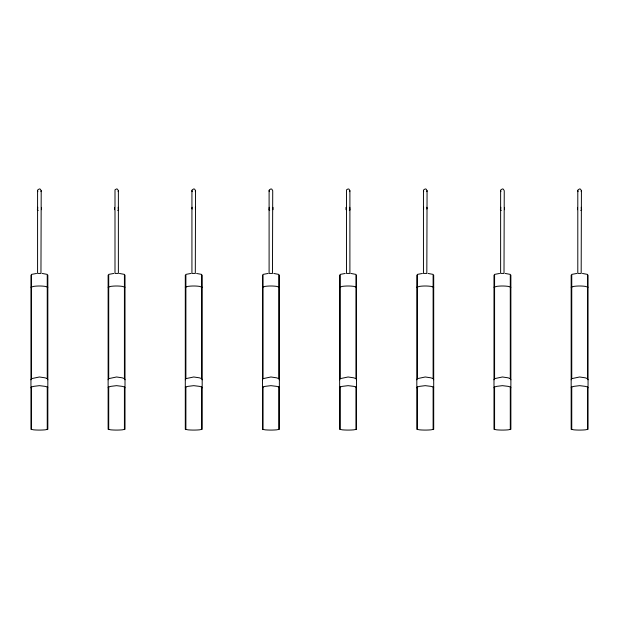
<?xml version="1.0" encoding="UTF-8"?>
<svg xmlns="http://www.w3.org/2000/svg" width="619" height="619" viewBox="0 0 619 619"><rect width="100%" height="100%" fill="white"/><g stroke="black" fill="none" stroke-linecap="round" stroke-linejoin="round"><path stroke-width="0.93" d="M37.581 190.729L37.821 189.824L39.392 188.919L40.297 189.159L41.202 190.729L40.955 273.436L37.581 273.412L37.581 190.729L37.821 191.642M40.955 191.642L41.202 190.729M118.128 191.642L118.376 190.729L117.471 189.159L116.565 188.919L114.995 189.824L114.995 273.436L118.376 273.412L118.376 190.729M191.929 190.729L192.176 189.824L193.739 188.919L194.645 189.159L195.55 190.729L195.302 273.436L191.929 273.412L191.929 190.729L192.176 191.642M195.302 191.642L195.55 190.729M269.103 190.729L269.35 189.824L270.913 188.919L271.818 189.159L272.724 190.729L272.476 273.436L269.103 273.412L269.103 190.729L269.35 191.642M349.65 191.642L349.897 190.729L348.992 189.159L348.087 188.919L346.524 189.824L346.524 273.436L349.897 273.412L349.897 190.729M423.45 190.729L423.698 189.824L425.261 188.919L426.166 189.159L427.071 190.729L426.824 273.436L423.45 273.412L423.45 190.729L423.698 191.642M426.824 191.642L427.071 190.729M500.624 190.729L500.872 189.824L502.435 188.919L503.34 189.159L504.245 190.729L504.005 273.436L500.624 273.412L500.624 190.729L500.872 191.642M577.798 190.729L578.045 189.824L579.608 188.919L580.514 189.159L581.419 190.729L581.179 273.436L577.798 273.412L577.798 190.729L578.045 191.642M581.179 191.642L581.419 190.729M41.481 209.702L41.481 207.373M114.476 207.373L114.476 209.702M273.002 209.702L273.002 207.373M345.998 207.373L345.998 209.702M504.524 209.702L504.524 207.373M577.519 207.373L577.519 209.702M30.95 379.803L31.538 378.642L31.538 274.387L36.544 273.459M108.124 379.803L108.712 378.642L108.712 274.387L113.718 273.459M185.298 379.803L185.886 378.642L185.886 274.387L190.892 273.459M262.471 379.803L263.06 378.642L263.06 274.387L268.066 273.459M339.645 379.803L340.233 378.642L340.233 274.387L345.24 273.459M416.819 379.803L417.407 378.642L417.407 274.387L422.413 273.459M493.993 379.803L494.581 378.642L494.581 274.387L499.587 273.459M571.167 379.803L571.755 378.642L571.755 274.387L576.761 273.459M30.95 387.796L31.538 386.952L33.72 386.349L39.392 385.66L45.063 386.349L47.245 386.952L47.833 387.796M108.124 387.796L108.712 386.952L110.894 386.349L116.565 385.66L122.237 386.349L124.419 386.952L125.007 387.796M185.298 387.796L185.886 386.952L188.068 386.349L193.739 385.66L199.411 386.349L201.593 386.952L202.181 387.796M262.471 387.796L263.06 386.952L265.242 386.349L270.913 385.66L276.585 386.349L278.767 386.952L279.355 387.796M339.645 387.796L340.233 386.952L342.415 386.349L348.087 385.66L353.759 386.349L355.94 386.952L356.529 387.796M416.819 387.796L417.407 386.952L419.589 386.349L425.261 385.66L430.932 386.349L433.114 386.952L433.702 387.796M493.993 387.796L494.581 386.952L496.763 386.349L502.435 385.66L508.106 386.349L510.288 386.952L510.876 387.796M571.167 387.796L571.755 386.952L573.937 386.349L579.608 385.66L585.28 386.349L587.462 386.952L588.05 387.796M117.772 210.553L118.655 209.702M349.294 210.553L350.176 209.702M580.815 210.553L581.698 209.702M30.95 287.216L33.72 286.357A29.178 19.011 0 0 1 45.063 286.357L47.833 287.216M108.124 287.216L110.894 286.357A29.178 19.011 0 0 1 122.237 286.357L125.007 287.216M185.298 287.216L188.068 286.357A29.178 19.011 0 0 1 199.411 286.357L202.181 287.216M262.471 287.216L265.242 286.357A29.178 19.011 0 0 1 276.585 286.357L279.355 287.216M339.645 287.216L342.415 286.357A29.178 19.011 0 0 1 353.759 286.357L356.529 287.216M416.819 287.216L419.589 286.357A29.178 19.011 0 0 1 430.932 286.357L433.702 287.216M493.993 287.216L496.763 286.357A29.178 19.011 0 0 1 508.106 286.357L510.876 287.216M571.167 287.216L573.937 286.357A29.178 19.011 0 0 1 585.28 286.357L588.05 287.216M30.95 275.13L30.95 429.307L33.72 429.849A26.331 9.873 0 0 0 45.063 429.849L47.833 429.307L47.833 275.13M108.124 275.13L108.124 429.307L110.894 429.849A26.331 9.873 0 0 0 122.237 429.849L125.007 429.307L125.007 275.13M185.298 275.13L185.298 429.307L188.068 429.849A26.331 9.873 0 0 0 199.411 429.849L202.181 429.307L202.181 275.13M262.471 275.13L262.471 429.307L265.242 429.849A26.331 9.873 0 0 0 276.585 429.849L279.355 429.307L279.355 275.13M339.645 275.13L339.645 429.307L342.415 429.849A26.331 9.873 0 0 0 353.759 429.849L356.529 429.307L356.529 275.13M416.819 275.13L416.819 429.307L419.589 429.849A26.331 9.873 0 0 0 430.932 429.849L433.702 429.307L433.702 275.13M493.993 275.13L493.993 429.307L496.763 429.849A26.331 9.873 0 0 0 508.106 429.849L510.876 429.307L510.876 275.13M571.167 275.13L571.167 429.307L573.937 429.849A26.331 9.873 0 0 0 585.28 429.849L588.05 429.307L588.05 275.13M31.538 378.642L39.392 376.979L45.063 377.822L47.245 378.642L47.833 379.803M108.712 378.642L116.565 376.979L122.237 377.822L124.419 378.642L125.007 379.803M185.886 378.642L193.739 376.979L199.411 377.822L201.593 378.642L202.181 379.803M263.06 378.642L270.913 376.979L276.585 377.822L278.767 378.642L279.355 379.803M340.233 378.642L348.087 376.979L353.759 377.822L355.94 378.642L356.529 379.803M417.407 378.642L425.261 376.979L430.932 377.822L433.114 378.642L433.702 379.803M494.581 378.642L502.435 376.979L508.106 377.822L510.288 378.642L510.876 379.803M571.755 378.642L579.608 376.979L585.28 377.822L587.462 378.642L588.05 379.803M582.456 273.459L587.462 274.387L587.462 378.642M505.282 273.459L510.288 274.387L510.288 378.642M428.108 273.459L433.114 274.387L433.114 378.642M350.934 273.459L355.94 274.387L355.94 378.642M273.76 273.459L278.767 274.387L278.767 378.642M196.587 273.459L201.593 274.387L201.593 378.642M119.413 273.459L124.419 274.387L124.419 378.642M42.239 273.459L47.245 274.387L47.245 378.642M500.345 209.702L501.228 210.553M268.824 209.702L269.706 210.553M37.302 209.702L38.185 210.553M587.462 386.952L587.462 429.625M571.755 386.952L571.755 429.625M510.288 386.952L510.288 429.625M494.581 386.952L494.581 429.625M433.114 386.952L433.114 429.625M417.407 386.952L417.407 429.625M355.94 386.952L355.94 429.625M340.233 386.952L340.233 429.625M278.767 386.952L278.767 429.625M263.06 386.952L263.06 429.625M201.593 386.952L201.593 429.625M185.886 386.952L185.886 429.625M124.419 386.952L124.419 429.625M108.712 386.952L108.712 429.625M47.245 386.952L47.245 429.625M31.538 386.952L31.538 429.625M37.821 209.013A1.811 1.741 0 0 1 37.821 207.272M581.179 207.272A1.811 1.741 0 0 1 581.179 209.013M500.872 209.013A1.811 1.741 0 0 1 500.872 207.272M269.35 209.013A1.811 1.741 0 0 1 269.35 207.272M195.302 207.272A1.811 1.741 0 0 1 195.302 209.013M192.176 209.013A1.811 1.741 0 0 1 192.176 207.272M118.128 207.272A1.811 1.741 0 0 1 118.128 209.013M426.824 207.272A1.811 1.741 0 0 1 426.824 209.013M423.698 209.013A1.811 1.741 0 0 1 423.698 207.272M349.65 207.272A1.811 1.741 0 0 1 349.65 209.013"/></g></svg>
